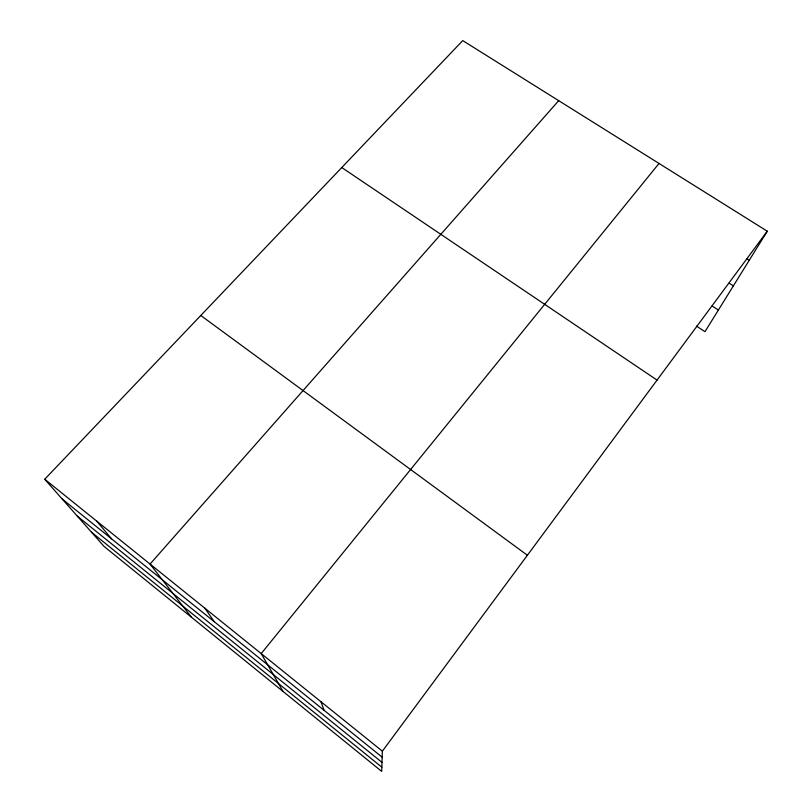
<?xml version="1.0" encoding="UTF-8"?>
<svg xmlns="http://www.w3.org/2000/svg" width="812" height="812" viewBox="0 0 812 812"><rect width="100%" height="100%" fill="white"/><g stroke="black" fill="none" stroke-linecap="round" stroke-linejoin="round"><path stroke-width="1.22" d="M767.269 231.207L382.361 751.171L381.711 771.4L104.048 546.405L44.731 479.242L462.738 40.6L767.269 231.207L704.978 331.672L696.523 326.119M659.019 163.456L261.2 653.589L283.033 691.448M558.697 100.658L150.047 564.066L191.561 617.323M747.121 258.906L749.253 260.256M729.146 283.155L733.368 285.875M712.053 305.962L718.376 310.062M341.771 167.546L657.05 380.097M200.777 315.492L527.394 555.256M44.731 479.242L382.361 751.171M62.138 498.954L382.168 757.18M77.313 516.138L382.005 762.356M91.492 532.195L381.843 767.178M96.689 521.091L111.579 538.843M204.868 608.208L214.277 621.708M320.902 701.669L324.13 710.338"/></g></svg>
